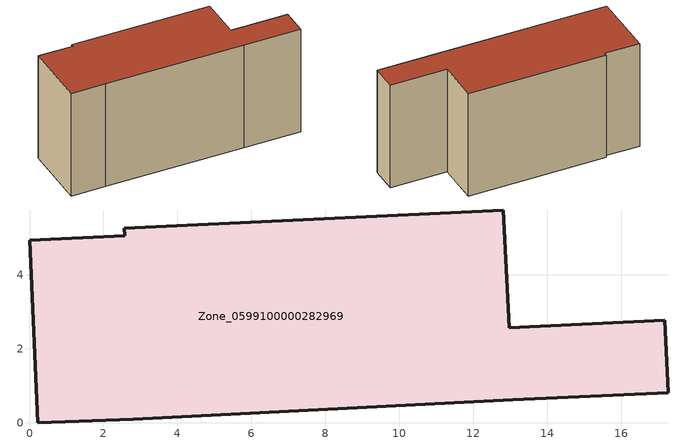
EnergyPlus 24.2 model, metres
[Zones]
Zone_0599100000282969
 floor ground (C_G): 2.57,5.27 12.81,5.76 12.97,2.58 17.17,2.78 17.26,0.82 13.06,0.63 2.81,0.11 0.22,0 0,4.93 2.58,5.06 z0
 wall outside (C_F): 0.22,0 2.81,0.11 13.06,0.63 17.26,0.82 17.17,2.78 12.97,2.58 12.81,5.76 2.57,5.27 2.58,5.06 0,4.93 0.22,0 z0:8.28
 roof outside (C_R): 12.97,2.58 12.81,5.76 2.57,5.27 2.58,5.06 0,4.93 0.22,0 2.81,0.11 13.06,0.63 17.26,0.82 17.17,2.78 z8.28
[BUILDING]
Pand.0599100000282969: North Axis=0; Terrain=City; Loads Convergence Tolerance Value=0.04; Temperature Convergence Tolerance Value=0.4; Solar Distribution=FullExterior; Maximum Number of Warmup Days=25; Minimum Number of Warmup Days=1
[Site:Location]
Rotterdam.The.Hague.AP_ZH_NLD Design_Conditions: Latitude=51.96; Longitude=4.45; Time Zone=1; Elevation=-4.5
[SITE:GROUNDTEMPERATURE:BUILDINGSURFACE]
18, 18, 18, 18, 18, 18, 18, 18, 18, 18, 18, 18
[MATERIAL] Thermal Absorptance=0.9; Solar Absorptance=0.7; Visible Absorptance=0.7
Name | Roughness | Thickness | Conductivity | Density | Specific Heat
G.TC.1946-1964 | MediumSmooth | 0.15 | 1 | 540 | 1210
F.TC.1946-1964 | Rough | 0.3 | 0.857143 | 1920 | 840
R.TC.1946-1964 | MediumRough | 0.2 | 0.235294 | 1500 | 1000
[CONSTRUCTION]
C_G: G.TC.1946-1964
C_F: F.TC.1946-1964
C_R: R.TC.1946-1964
[ZONE]
Zone_0599100000282969: Type=1; Multiplier=1; Ceiling Height=Autocalculate; Volume=Autocalculate; Floor Area=autocalculate; Part of Total Floor Area=Yes
[ZONEINFILTRATION:DESIGNFLOWRATE]
Infil_Zone_0599100000282969: Zone or ZoneList or Space or SpaceList=Zone_0599100000282969; Schedule=AlwaysOn; Design Flow Rate Calculation Method=Flow/Area; Flow Rate per Floor Area=0.003; Constant Term Coefficient=1; Temperature Term Coefficient=0; Velocity Term Coefficient=0; Velocity Squared Term Coefficient=0
[HVACTEMPLATE:ZONE:IDEALLOADSAIRSYSTEM]
Zone_0599100000282969: Maximum Heating Supply Air Temperature=50; Minimum Cooling Supply Air Temperature=13; Maximum Heating Supply Air Humidity Ratio=0.0156; Minimum Cooling Supply Air Humidity Ratio=0.0077; Heating Limit=NoLimit; Cooling Limit=NoLimit; Dehumidification Control Type=ConstantSensibleHeatRatio; Cooling Sensible Heat Ratio=0.7; Dehumidification Setpoint=60; Humidification Control Type=None; Humidification Setpoint=30; Outdoor Air Method=None; Outdoor Air Flow Rate per Person=0.00944; Outdoor Air Flow Rate per Zone Floor Area=0; Outdoor Air Flow Rate per Zone=0; Demand Controlled Ventilation Type=None; Outdoor Air Economizer Type=NoEconomizer; Heat Recovery Type=None; Sensible Heat Recovery Effectiveness=0.7; Latent Heat Recovery Effectiveness=0.65
[ZONECONTROL:THERMOSTAT]
ThermostatControl_Zone_0599100000282969: Zone or ZoneList=Zone_0599100000282969; Control Type Schedule=DualSetpointControlType; Control 1=Thermostat_Zone_0599100000282969; Temperature Difference Between Cutout And Setpoint=0
[THERMOSTATSETPOINT:DUALSETPOINT]
Thermostat_Zone_0599100000282969: Heating Setpoint Temperature Schedule=HeatingSetpoint_Zone_0599100000282969; Cooling Setpoint Temperature Schedule=CoolingSetpoint_Zone_0599100000282969
[SCHEDULE:COMPACT]
HeatingSetpoint_Zone_0599100000282969: Through: 12/31, For: AllDays, Until: 24:00, 21
CoolingSetpoint_Zone_0599100000282969: Through: 12/31, For: AllDays, Until: 24:00, 24
DualSetpointControlType: Through: 12/31, For: AllDays, Until: 24:00, 4
AlwaysOn: Through: 12/31, For: AllDays, Until: 24:00, 1
